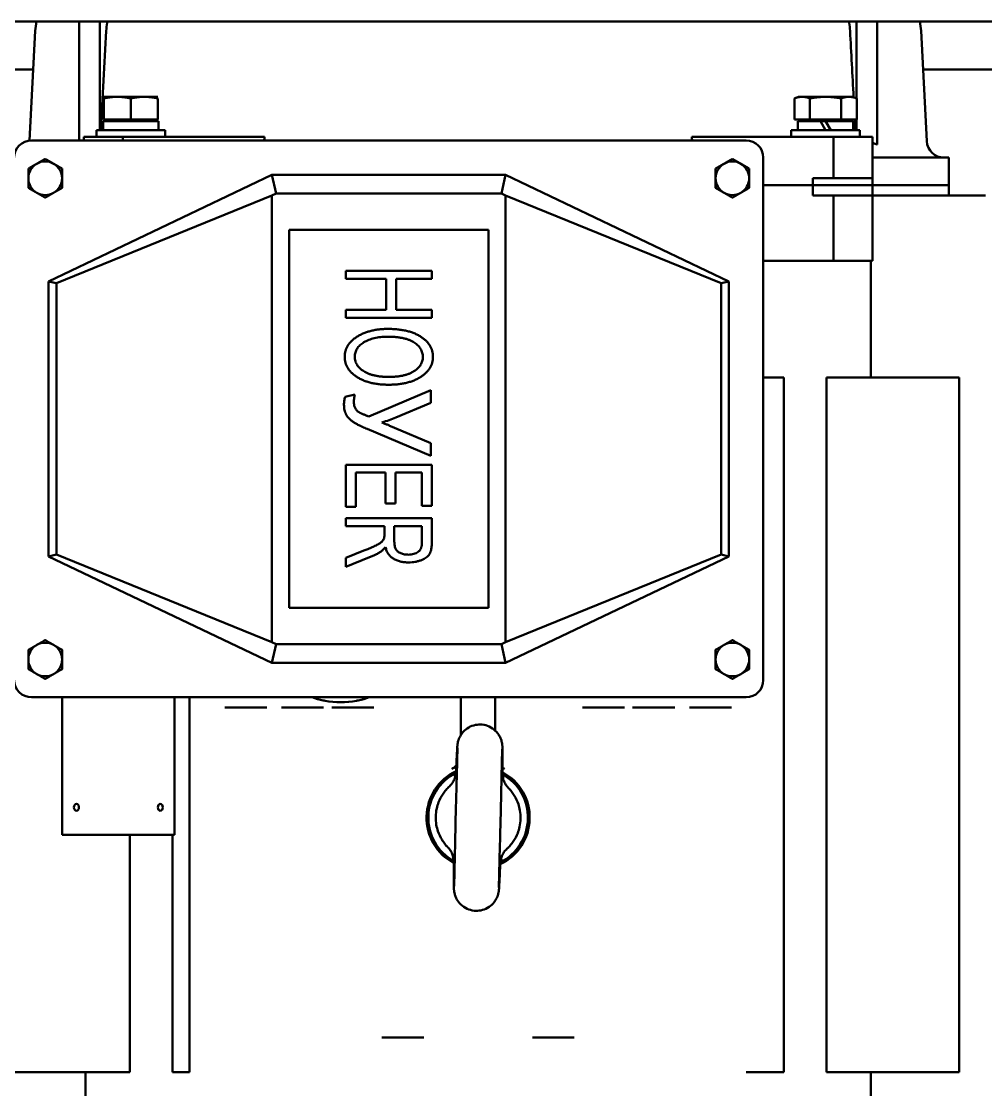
# Model space of a CAD drawing. Header units: metres. Extents: x 31500 to 1073645, y -1029792 to 61053.
# Drawn here: x 122848 to 123410, y -554448 to -553826 of the extents above; entities that cross this region are included whole.
import ezdxf

# ---------------------------------------------------------------- set-up
doc = ezdxf.new("R2010")
doc.units = ezdxf.units.M
doc.layers.add('Viditelné hrany(ISO)', color=7, linetype='Continuous', lineweight=50)

msp = doc.modelspace()

# ---------------------------------------------------------------- linework, layer by layer
at = {"layer": 'Viditelné hrany(ISO)'}
for p, q in [((122422.11, -553826.26), (123806.11, -553826.26)), ((122881.95, -553826.26), (122881.95, -553895.52)), ((122893.95, -553889.52), (122893.95, -553826.26)), ((123334.28, -553826.26), (123334.28, -553870.97)), ((123346.28, -553897.91), (123346.28, -553826.26)), ((122856.32, -553831.79), (122852.98, -553895.59)), ((123371.91, -553831.79), (123375.27, -553896.05)), ((122855.15, -553854.26), (122770.11, -553854.26)), ((123373.08, -553854.26), (123458.11, -553854.26)), ((122896.15, -553870.16), (122904.02, -553870.16)), ((122896.15, -553883.32), (122896.15, -553871.05)), ((122904.02, -553870.16), (122919.75, -553870.16)), ((122911.88, -553883.32), (122911.88, -553871.05)), ((122919.75, -553870.16), (122927.61, -553870.16)), ((122927.61, -553871.05), (122927.61, -553883.32)), ((123300.62, -553870.16), (123298.18, -553871.05)), ((123298.18, -553871.05), (123298.18, -553883.32)), ((123300.62, -553870.16), (123302.72, -553870.16)), ((123302.72, -553870.16), (123316.35, -553870.16)), ((123307.27, -553871.05), (123307.27, -553883.32)), ((123316.35, -553870.16), (123329.97, -553870.16)), ((123325.43, -553883.32), (123325.43, -553871.05)), ((123329.97, -553870.16), (123332.08, -553870.16)), ((123332.08, -553870.16), (123334.51, -553871.05)), ((123334.51, -553883.32), (123334.51, -553871.05)), ((122895.78, -553884.32), (122927.98, -553884.32)), ((122904.02, -553883.32), (122896.15, -553883.32)), ((122897.25, -553884.32), (122896.15, -553883.32)), ((122911.88, -553883.32), (122904.02, -553883.32)), ((122919.75, -553883.32), (122911.88, -553883.32)), ((122927.61, -553883.32), (122919.75, -553883.32)), ((122926.51, -553884.32), (122927.61, -553883.32)), ((122927.98, -553884.32), (122927.98, -553889.52)), ((123302.72, -553883.32), (123298.18, -553883.32)), ((123300.25, -553884.32), (123313.35, -553884.32)), ((123300.25, -553884.32), (123300.25, -553889.52)), ((123301.72, -553884.32), (123300.62, -553883.32)), ((123307.27, -553883.32), (123302.72, -553883.32)), ((123316.35, -553883.32), (123307.27, -553883.32)), ((123313.35, -553884.32), (123316.35, -553889.52)), ((123313.35, -553884.32), (123316.35, -553884.32)), ((123325.43, -553883.32), (123316.35, -553883.32)), ((123316.35, -553884.32), (123332.45, -553884.32)), ((123316.35, -553884.32), (123319.35, -553889.52)), ((123329.97, -553883.32), (123325.43, -553883.32)), ((123334.51, -553883.32), (123329.97, -553883.32)), ((123330.98, -553884.32), (123332.08, -553883.32)), ((123332.45, -553884.32), (123332.45, -553889.52)), ((123334.28, -553883.32), (123334.28, -553889.52)), ((122891.88, -553889.52), (122931.88, -553889.52)), ((122891.88, -553889.52), (122891.88, -553893.52)), ((122931.88, -553889.52), (122931.88, -553893.52)), ((123296.35, -553889.52), (123336.35, -553889.52)), ((123296.35, -553889.52), (123296.35, -553893.52)), ((123336.35, -553889.52), (123336.35, -553893.52)), ((123270.11, -553895.52), (122854.11, -553895.52)), ((122884.6, -553893.52), (122907.23, -553893.52)), ((122884.6, -553895.52), (122884.6, -553893.52)), ((122989.79, -553893.52), (122907.23, -553893.52)), ((122907.23, -553895.52), (122907.23, -553893.52)), ((123321, -553893.52), (123238.44, -553893.52)), ((123321, -553893.52), (123343.63, -553893.52)), ((123321, -553917.52), (123321, -553893.52)), ((123343.63, -553893.52), (123343.63, -553917.52)), ((123280.11, -554209.52), (123280.11, -553905.52)), ((123388.11, -553905.52), (123343.63, -553905.52)), ((123388.11, -553905.52), (123388.11, -553921.52)), ((122864.11, -553977.52), (122994.11, -553915.52)), ((122994.11, -553915.52), (123130.11, -553915.52)), ((122994.11, -553915.52), (122996.59, -553926.44)), ((123130.11, -553915.52), (123127.64, -553926.44)), ((123130.11, -553915.52), (123260.11, -553977.52)), ((123308.85, -553921.52), (123280.11, -553921.52)), ((123280.11, -553921.52), (123308.85, -553921.52)), ((123308.85, -553921.52), (123308.85, -553917.52)), ((123308.85, -553917.52), (123321, -553917.52)), ((123308.85, -553921.52), (123343.63, -553921.52)), ((123308.85, -553927.52), (123308.85, -553921.52)), ((123308.85, -553921.52), (123343.63, -553921.52)), ((123343.63, -553917.52), (123321, -553917.52)), ((123343.63, -553917.52), (123343.63, -553921.52)), ((123343.63, -553921.52), (123388.11, -553921.52)), ((123343.63, -553921.52), (123343.63, -553927.52)), ((123343.63, -553921.52), (123388.11, -553921.52)), ((123388.11, -553927.52), (123388.11, -553921.52)), ((122868.66, -553978.53), (122994.11, -553927.62)), ((122994.11, -553927.62), (122996.59, -553926.44)), ((122994.11, -553927.62), (122994.11, -554187.42)), ((122996.59, -553926.44), (123127.64, -553926.44)), ((123127.64, -553926.44), (123130.11, -553927.62)), ((123130.11, -553927.62), (123255.57, -553978.53)), ((123130.11, -554187.42), (123130.11, -553927.62)), ((123321, -553927.52), (123308.85, -553927.52)), ((123321, -553965.52), (123321, -553927.52)), ((123321, -553927.52), (123343.63, -553927.52)), ((123407.19, -553927.52), (123343.63, -553927.52)), ((123343.63, -553927.52), (123343.63, -553965.52)), ((123407.19, -553927.52), (123409.52, -553927.52)), ((123004.11, -554167.52), (123004.11, -553947.52)), ((123004.11, -553947.52), (123120.11, -553947.52)), ((123120.11, -553947.52), (123120.11, -554167.52)), ((123280.11, -553965.52), (123321, -553965.52)), ((123343.63, -553965.52), (123321, -553965.52)), ((123342.74, -554033.52), (123342.74, -553965.52)), ((123087.11, -553971.42), (123037.11, -553971.42)), ((123037.11, -553971.42), (123037.11, -553975.96)), ((123087.11, -553975.96), (123087.11, -553971.42)), ((122864.11, -554137.52), (122864.11, -553977.52)), ((122864.11, -553977.52), (122868.66, -553978.53)), ((122868.66, -553978.53), (122868.66, -554136.51)), ((123037.11, -553975.96), (123060.49, -553975.96)), ((123060.49, -553975.96), (123060.49, -553994.15)), ((123066.34, -553994.15), (123066.34, -553975.96)), ((123066.34, -553975.96), (123087.11, -553975.96)), ((123255.57, -553978.53), (123260.11, -553977.52)), ((123255.57, -554136.51), (123255.57, -553978.53)), ((123260.11, -553977.52), (123260.11, -554137.52)), ((123037.11, -553994.15), (123037.11, -553998.69)), ((123060.49, -553994.15), (123037.11, -553994.15)), ((123087.11, -553994.15), (123066.34, -553994.15)), ((123087.11, -553998.69), (123087.11, -553994.15)), ((123037.11, -553998.69), (123087.11, -553998.69)), ((123280.11, -554033.52), (123282.71, -554033.52)), ((123282.71, -554033.52), (123284.52, -554033.52)), ((123287.02, -554033.52), (123284.52, -554033.52)), ((123287.02, -554033.52), (123287.2, -554033.52)), ((123289.7, -554033.52), (123287.2, -554033.52)), ((123289.7, -554033.52), (123292.11, -554033.52)), ((123292.11, -554033.52), (123292.11, -554437.52)), ((123316.81, -554437.52), (123316.81, -554033.52)), ((123391.7, -554033.52), (123316.81, -554033.52)), ((123391.7, -554033.52), (123394.11, -554033.52)), ((123394.11, -554437.52), (123394.11, -554033.52)), ((123086.65, -554040.8), (123050.43, -554056.19)), ((123086.65, -554048.28), (123086.65, -554040.8)), ((123042.32, -554043.37), (123036.73, -554044.65)), ((123066.28, -554056.66), (123086.65, -554048.28)), ((123049.43, -554063.41), (123086.65, -554079.05)), ((123086.65, -554071.57), (123065.52, -554062.7)), ((123086.65, -554079.05), (123086.65, -554071.57)), ((123087.11, -554084.32), (123037.11, -554084.32)), ((123037.11, -554084.32), (123037.11, -554108.68)), ((123087.11, -554108.04), (123087.11, -554084.32)), ((123042.88, -554108.68), (123042.88, -554088.81)), ((123042.88, -554088.81), (123060.19, -554088.81)), ((123060.19, -554088.81), (123060.19, -554106.76)), ((123065.96, -554106.76), (123065.96, -554088.81)), ((123065.96, -554088.81), (123081.35, -554088.81)), ((123081.35, -554088.81), (123081.35, -554108.04)), ((123037.11, -554108.68), (123042.88, -554108.68)), ((123060.19, -554106.76), (123065.96, -554106.76)), ((123081.35, -554108.04), (123087.11, -554108.04)), ((123087.11, -554115.38), (123037.11, -554115.38)), ((123037.11, -554115.38), (123037.11, -554119.86)), ((123087.11, -554129.73), (123087.11, -554115.38)), ((123037.11, -554119.86), (123059.55, -554119.86)), ((123059.55, -554119.86), (123059.55, -554124.73)), ((123065.32, -554128.89), (123065.32, -554119.86)), ((123065.32, -554119.86), (123081.35, -554119.86)), ((123081.35, -554119.86), (123081.35, -554129.9)), ((122868.66, -554136.51), (122864.11, -554137.52)), ((122994.11, -554199.52), (122864.11, -554137.52)), ((122994.11, -554187.42), (122868.66, -554136.51)), ((123047.67, -554134.14), (123037.11, -554138.33)), ((123037.11, -554143.56), (123050.92, -554138.07)), ((123037.11, -554138.33), (123037.11, -554143.56)), ((123255.57, -554136.51), (123130.11, -554187.42)), ((123260.11, -554137.52), (123130.11, -554199.52)), ((123260.11, -554137.52), (123255.57, -554136.51)), ((123120.11, -554167.52), (123004.11, -554167.52)), ((122994.11, -554187.42), (122996.59, -554188.6)), ((122994.11, -554199.52), (122996.59, -554188.6)), ((123127.64, -554188.6), (122996.59, -554188.6)), ((123130.11, -554187.42), (123127.64, -554188.6)), ((123130.11, -554199.52), (123127.64, -554188.6)), ((123130.11, -554199.52), (122994.11, -554199.52)), ((122854.11, -554219.52), (123270.11, -554219.52)), ((122871.98, -554219.52), (122871.98, -554299.52)), ((122937.45, -554299.52), (122937.45, -554219.52)), ((122946.11, -554219.52), (122946.11, -554437.52)), ((123104.11, -554241.31), (123104.11, -554219.52)), ((123124.11, -554219.52), (123124.11, -554238.92)), ((122970.28, -554225.52), (122966.59, -554225.52)), ((122972.54, -554225.52), (122970.28, -554225.52)), ((122972.54, -554225.52), (122974.45, -554225.52)), ((122974.45, -554225.52), (122974.65, -554225.52)), ((122974.65, -554225.52), (122977.74, -554225.52)), ((122979.58, -554225.52), (122977.74, -554225.52)), ((122991.16, -554225.52), (122979.58, -554225.52)), ((123004.34, -554225.52), (122999.69, -554225.52)), ((123006.52, -554225.52), (123004.34, -554225.52)), ((123006.52, -554225.52), (123008.57, -554225.52)), ((123008.57, -554225.52), (123008.81, -554225.52)), ((123008.81, -554225.52), (123011.76, -554225.52)), ((123013.57, -554225.52), (123011.76, -554225.52)), ((123024.18, -554225.52), (123013.57, -554225.52)), ((123034.41, -554225.52), (123028.91, -554225.52)), ((123036.5, -554225.52), (123034.41, -554225.52)), ((123036.5, -554225.52), (123038.68, -554225.52)), ((123038.68, -554225.52), (123038.95, -554225.52)), ((123038.95, -554225.52), (123041.77, -554225.52)), ((123043.58, -554225.52), (123041.77, -554225.52)), ((123053.34, -554225.52), (123043.58, -554225.52)), ((123184.65, -554225.52), (123174.89, -554225.52)), ((123186.46, -554225.52), (123184.65, -554225.52)), ((123186.46, -554225.52), (123189.28, -554225.52)), ((123189.28, -554225.52), (123189.55, -554225.52)), ((123189.55, -554225.52), (123191.73, -554225.52)), ((123193.82, -554225.52), (123191.73, -554225.52)), ((123199.32, -554225.52), (123193.82, -554225.52)), ((123214.66, -554225.52), (123204.05, -554225.52)), ((123216.47, -554225.52), (123214.66, -554225.52)), ((123216.47, -554225.52), (123219.42, -554225.52)), ((123219.42, -554225.52), (123219.66, -554225.52)), ((123219.66, -554225.52), (123221.71, -554225.52)), ((123223.89, -554225.52), (123221.71, -554225.52)), ((123228.54, -554225.52), (123223.89, -554225.52)), ((123248.65, -554225.52), (123237.07, -554225.52)), ((123250.49, -554225.52), (123248.65, -554225.52)), ((123250.49, -554225.52), (123253.58, -554225.52)), ((123253.58, -554225.52), (123253.78, -554225.52)), ((123253.78, -554225.52), (123255.69, -554225.52)), ((123257.95, -554225.52), (123255.69, -554225.52)), ((123257.95, -554225.52), (123261.64, -554225.52)), ((123101.26, -554262.36), (123101.26, -554262.36)), ((122871.98, -554299.52), (122937.45, -554299.52)), ((122911.42, -554299.52), (122911.42, -554437.52)), ((122936.11, -554437.52), (122936.11, -554299.52)), ((123126.97, -554316.68), (123126.97, -554316.68)), ((123064.48, -554417.52), (123058.13, -554417.52)), ((123066.49, -554417.52), (123064.48, -554417.52)), ((123066.49, -554417.52), (123068.79, -554417.52)), ((123068.79, -554417.52), (123069.08, -554417.52)), ((123069.08, -554417.52), (123071.77, -554417.52)), ((123073.6, -554417.52), (123071.77, -554417.52)), ((123082.51, -554417.52), (123073.6, -554417.52)), ((123154.63, -554417.52), (123145.72, -554417.52)), ((123156.46, -554417.52), (123154.63, -554417.52)), ((123156.46, -554417.52), (123159.15, -554417.52)), ((123159.15, -554417.52), (123159.44, -554417.52)), ((123159.44, -554417.52), (123161.74, -554417.52)), ((123163.75, -554417.52), (123161.74, -554417.52)), ((123170.1, -554417.52), (123163.75, -554417.52)), ((122911.42, -554437.52), (122836.53, -554437.52)), ((122885.49, -554437.52), (122885.49, -554505.52)), ((122938.53, -554437.52), (122936.11, -554437.52)), ((122938.53, -554437.52), (122941.03, -554437.52)), ((122941.21, -554437.52), (122941.03, -554437.52)), ((122941.21, -554437.52), (122943.71, -554437.52)), ((122946.11, -554437.52), (122943.71, -554437.52)), ((123270.16, -554437.52), (123282.71, -554437.52)), ((123282.71, -554437.52), (123284.52, -554437.52)), ((123287.02, -554437.52), (123284.52, -554437.52)), ((123287.2, -554437.52), (123287.02, -554437.52)), ((123289.7, -554437.52), (123287.2, -554437.52)), ((123289.7, -554437.52), (123292.11, -554437.52)), ((123391.7, -554437.52), (123316.81, -554437.52)), ((123342.74, -554505.52), (123342.74, -554437.52)), ((123391.7, -554437.52), (123394.11, -554437.52))]:
    msp.add_line(p, q, dxfattribs=at)
for centre, radius, start, end in [((122889.28, -553833.52), 33, 167.281, 177), ((123338.95, -553833.52), 33, 3, 12.719), ((122854.11, -553905.52), 10, 90, 180), ((123270.11, -553905.52), 10, 0, 90), ((123385.26, -553895.52), 10, 183, 269.99986), ((122862.11, -553917.52), 9.78, 120, 180), ((122862.11, -553917.52), 9.78, 60, 120), ((122862.11, -553917.52), 9.78, 0, 60), ((123262.11, -553917.52), 9.78, 120, 180), ((123262.11, -553917.52), 9.78, 60, 120), ((123262.11, -553917.52), 9.78, 0, 60), ((122862.11, -553917.52), 9.78, 180, 240), ((122862.11, -553917.52), 9.78, 300, 0), ((123262.11, -553917.52), 9.78, 180, 240), ((123262.11, -553917.52), 9.78, 300, 0), ((122862.11, -553917.52), 9.78, 240, 300), ((123262.11, -553917.52), 9.78, 240, 300), ((122862.11, -554197.52), 9.78, 120, 180), ((122862.11, -554197.52), 9.78, 60, 120), ((122862.11, -554197.52), 9.78, 0, 60), ((123262.11, -554197.52), 9.78, 120, 180), ((123262.11, -554197.52), 9.78, 60, 120), ((123262.11, -554197.52), 9.78, 0, 60), ((122862.11, -554197.52), 9.78, 180, 240), ((122862.11, -554197.52), 9.78, 300, 0), ((123262.11, -554197.52), 9.78, 180, 240), ((123262.11, -554197.52), 9.78, 300, 0), ((122862.11, -554197.52), 9.78, 240, 300), ((123262.11, -554197.52), 9.78, 240, 300), ((122854.11, -554209.52), 10, 180, 270), ((123270.11, -554209.52), 10, 270, 0), ((123034.11, -554172.37), 50, 250.56098, 258.23408), ((123034.11, -554172.37), 50, 281.76592, 289.43902), ((123114.11, -554289.52), 30, 115.3884, 241.84036), ((123114.11, -554289.52), 28.99, 116.63581, 240.59307), ((123114.11, -554289.52), 32.25, 113.28496, 118.28531), ((123114.11, -554289.52), 30, 295.38832, 61.84044), ((123114.11, -554289.52), 28.99, 296.63565, 60.59323), ((123114.11, -554289.52), 32.25, 61.71469, 63.94385)]:
    msp.add_arc(centre, radius, start, end, dxfattribs=at)
for centre, major_axis, ratio, start_param, end_param in [((122911.88, -553884.32), (0, 27.89), 0.57735, 1.570796, 1.758368), ((122911.88, -553889.52), (0, 27.89), 0.57735, 1.477424, 1.570796), ((123034.11, -554172.48), (49.94, 0), 0.999048, 4.529159, 4.895619), ((123094.12, -554252.26), (0.01, 10.06), 0.994382, 3.633734, 3.958685), ((123134.11, -554252.26), (-0.01, 10.06), 0.994382, 2.517893, 2.649452)]:
    msp.add_ellipse(centre, major_axis=major_axis, ratio=ratio, start_param=start_param, end_param=end_param, dxfattribs=at)
for centre in [(122880.3, -554283.52), (122929.12, -554283.52)]:
    msp.add_ellipse(centre, major_axis=(0, -2), ratio=0.717974, dxfattribs=at)
for points, knots in [([(122897.64, -553831.79), (122897.72, -553830.3), (122897.91, -553828.74), (122898.28, -553826.88), (122898.34, -553826.57), (122898.42, -553826.26)], [-10.0345758, -10.0345758, -10.0345758, -10.0345758, -9.8188505, -9.8188505, -9.7744806, -9.7744806, -9.7744806, -9.7744806]), ([(123330.59, -553831.79), (123330.51, -553830.3), (123330.32, -553828.74), (123329.95, -553826.88), (123329.89, -553826.57), (123329.81, -553826.26)], [0.0844321, 0.0844321, 0.0844321, 0.0844321, 0.3001573, 0.3001573, 0.3445272, 0.3445272, 0.3445272, 0.3445272]), ([(123343.63, -553896.93), (123344.32, -553897.18), (123345.02, -553897.44), (123345.9, -553897.77), (123346.09, -553897.84), (123346.28, -553897.91)], [0.3258469, 0.3258469, 0.3258469, 0.3258469, 0.5210473, 0.5210473, 0.5741512, 0.5741512, 0.5741512, 0.5741512]), ([(123061.51, -554005.18), (123060.65, -554005.2), (123058.96, -554005.22), (123056.49, -554005.44), (123054.11, -554005.78), (123051.83, -554006.27), (123049.65, -554006.9), (123047.58, -554007.67), (123045.6, -554008.57), (123043.75, -554009.61), (123042.04, -554010.75), (123040.56, -554012.01), (123039.29, -554013.36), (123038.25, -554014.8), (123037.46, -554016.34), (123036.88, -554017.96), (123036.52, -554019.67), (123036.49, -554020.85), (123036.47, -554021.45)], [0, 0, 0, 0, 0.00128839, 0.00252511, 0.00372406, 0.00488563, 0.00601534, 0.00711916, 0.00820141, 0.00927061, 0.01030005, 0.01127131, 0.01218615, 0.01306558, 0.01392284, 0.01477281, 0.01564192, 0.01653606, 0.01653606, 0.01653606, 0.01653606]), ([(123042.31, -554021.41), (123042.33, -554020.98), (123042.36, -554020.15), (123042.6, -554018.93), (123043.03, -554017.78), (123043.61, -554016.69), (123044.36, -554015.65), (123045.27, -554014.68), (123046.36, -554013.78), (123047.59, -554012.95), (123048.96, -554012.19), (123050.43, -554011.53), (123052.01, -554010.97), (123053.68, -554010.52), (123055.46, -554010.16), (123057.34, -554009.91), (123059.33, -554009.76), (123060.68, -554009.74), (123061.37, -554009.73)], [0, 0, 0, 0, 0.00062901, 0.00123865, 0.0018376, 0.00244642, 0.00307224, 0.00372597, 0.00442104, 0.00516204, 0.00593759, 0.00673557, 0.00755678, 0.00841565, 0.00931187, 0.01024936, 0.01123151, 0.0122613, 0.0122613, 0.0122613, 0.0122613]), ([(123061.37, -554009.73), (123062.22, -554009.74), (123063.85, -554009.76), (123066.21, -554009.91), (123068.4, -554010.17), (123070.42, -554010.53), (123072.28, -554010.99), (123073.98, -554011.56), (123075.5, -554012.22), (123076.86, -554013.01), (123078.04, -554013.87), (123079.08, -554014.79), (123079.96, -554015.76), (123080.67, -554016.8), (123081.23, -554017.89), (123081.63, -554019.04), (123081.87, -554020.25), (123081.9, -554021.08), (123081.92, -554021.5)], [0, 0, 0, 0, 0.0012608, 0.00243774, 0.00353912, 0.00456289, 0.00551814, 0.00640503, 0.00723002, 0.00800803, 0.00874014, 0.00942499, 0.01007033, 0.0106966, 0.01130565, 0.01190604, 0.01251464, 0.01314369, 0.01314369, 0.01314369, 0.01314369]), ([(123087.76, -554021.45), (123087.74, -554020.86), (123087.7, -554019.7), (123087.37, -554018.01), (123086.82, -554016.4), (123086.04, -554014.88), (123085.04, -554013.44), (123083.82, -554012.09), (123082.38, -554010.84), (123080.73, -554009.66), (123078.9, -554008.6), (123076.89, -554007.69), (123074.72, -554006.91), (123072.39, -554006.29), (123069.9, -554005.79), (123067.24, -554005.44), (123064.43, -554005.22), (123062.5, -554005.2), (123061.51, -554005.18)], [0, 0, 0, 0, 0.00087956, 0.00172747, 0.00256505, 0.00340886, 0.0042681, 0.00516468, 0.00611195, 0.00711713, 0.00817277, 0.0092654, 0.01040801, 0.01160488, 0.01286534, 0.01419383, 0.01559527, 0.01707383, 0.01707383, 0.01707383, 0.01707383]), ([(123036.47, -554021.45), (123036.49, -554022.03), (123036.53, -554023.17), (123036.86, -554024.83), (123037.42, -554026.42), (123038.19, -554027.93), (123039.19, -554029.36), (123040.41, -554030.7), (123041.85, -554031.96), (123043.49, -554033.13), (123045.32, -554034.19), (123047.29, -554035.13), (123049.41, -554035.9), (123051.66, -554036.56), (123054.06, -554037.04), (123056.6, -554037.4), (123059.27, -554037.61), (123061.11, -554037.64), (123062.04, -554037.65)], [0, 0, 0, 0, 0.00087041, 0.0017092, 0.00254296, 0.00338806, 0.00424905, 0.00515181, 0.0061056, 0.0071177, 0.00817622, 0.00926686, 0.01039349, 0.01156221, 0.01278656, 0.01406382, 0.01540907, 0.01681657, 0.01681657, 0.01681657, 0.01681657]), ([(123062.04, -554033.11), (123061.29, -554033.1), (123059.82, -554033.08), (123057.69, -554032.91), (123055.68, -554032.66), (123053.8, -554032.31), (123052.04, -554031.86), (123050.41, -554031.3), (123048.91, -554030.64), (123047.55, -554029.88), (123046.32, -554029.05), (123045.25, -554028.14), (123044.34, -554027.18), (123043.6, -554026.14), (123043.01, -554025.05), (123042.61, -554023.89), (123042.35, -554022.67), (123042.32, -554021.83), (123042.31, -554021.41)], [0, 0, 0, 0, 0.00112838, 0.0021938, 0.00319836, 0.0041558, 0.00505519, 0.00591108, 0.00672417, 0.00750541, 0.00824769, 0.00894014, 0.00959867, 0.01022203, 0.0108398, 0.01144619, 0.0120603, 0.01269394, 0.01269394, 0.01269394, 0.01269394]), ([(123062.04, -554037.65), (123062.98, -554037.64), (123064.82, -554037.61), (123067.51, -554037.4), (123070.06, -554037.05), (123072.47, -554036.55), (123074.73, -554035.91), (123076.87, -554035.15), (123078.85, -554034.22), (123080.68, -554033.16), (123082.33, -554031.99), (123083.79, -554030.74), (123085.02, -554029.4), (123086.02, -554027.97), (123086.8, -554026.45), (123087.36, -554024.86), (123087.7, -554023.18), (123087.74, -554022.03), (123087.76, -554021.45)], [0, 0, 0, 0, 0.0014091, 0.00275609, 0.00403522, 0.00526152, 0.00643571, 0.00756258, 0.00865296, 0.00971326, 0.010727, 0.01167893, 0.01258286, 0.01344879, 0.01429182, 0.01512352, 0.01597118, 0.0168445, 0.0168445, 0.0168445, 0.0168445]), ([(123081.92, -554021.5), (123081.91, -554021.91), (123081.88, -554022.72), (123081.62, -554023.9), (123081.23, -554025.03), (123080.64, -554026.1), (123079.92, -554027.13), (123079.01, -554028.08), (123077.96, -554028.98), (123076.76, -554029.84), (123075.39, -554030.6), (123073.9, -554031.29), (123072.25, -554031.85), (123070.48, -554032.32), (123068.56, -554032.66), (123066.51, -554032.93), (123064.32, -554033.08), (123062.82, -554033.1), (123062.04, -554033.11)], [0, 0, 0, 0, 0.00061085, 0.00120262, 0.00179053, 0.00238997, 0.00300776, 0.00365639, 0.00434209, 0.00507584, 0.00585185, 0.00666563, 0.0075243, 0.00843578, 0.00939907, 0.01042501, 0.01151067, 0.0126645, 0.0126645, 0.0126645, 0.0126645]), ([(123036.73, -554044.65), (123036.62, -554045.06), (123036.4, -554045.85), (123036.19, -554047.03), (123036.03, -554048.15), (123036.02, -554048.88), (123036.01, -554049.23)], [0, 0, 0, 0, 0.000636074, 0.001231889, 0.001796781, 0.002322659, 0.002322659, 0.002322659, 0.002322659]), ([(123041.78, -554047.38), (123041.79, -554047.09), (123041.8, -554046.46), (123041.91, -554045.49), (123042.08, -554044.45), (123042.24, -554043.74), (123042.32, -554043.37)], [0, 0, 0, 0, 0.000445361, 0.000933051, 0.001460081, 0.002028044, 0.002028044, 0.002028044, 0.002028044]), ([(123036.01, -554049.23), (123036.02, -554049.78), (123036.05, -554050.84), (123036.32, -554052.37), (123036.73, -554053.79), (123037.34, -554055.1), (123038.12, -554056.3), (123039.1, -554057.43), (123040.26, -554058.49), (123041.14, -554059.11), (123041.6, -554059.42)], [0, 0, 0, 0, 0.000819158, 0.00158849, 0.002317694, 0.00302085, 0.003727978, 0.004463909, 0.005240806, 0.006073061, 0.006073061, 0.006073061, 0.006073061]), ([(123044.37, -554053.42), (123044.17, -554053.27), (123043.77, -554052.96), (123043.26, -554052.41), (123042.82, -554051.8), (123042.44, -554051.11), (123042.13, -554050.34), (123041.93, -554049.46), (123041.8, -554048.46), (123041.79, -554047.76), (123041.78, -554047.38)], [0, 0, 0, 0, 0.000374804, 0.000744582, 0.001119023, 0.001500057, 0.001906826, 0.002352386, 0.002849478, 0.003402439, 0.003402439, 0.003402439, 0.003402439]), ([(123041.6, -554059.42), (123041.8, -554059.55), (123042.22, -554059.82), (123042.93, -554060.23), (123043.74, -554060.68), (123044.66, -554061.16), (123045.7, -554061.66), (123046.85, -554062.22), (123048.1, -554062.81), (123048.98, -554063.2), (123049.43, -554063.41)], [0, 0, 0, 0, 0.00034843, 0.000754303, 0.001217899, 0.001737072, 0.002316597, 0.002949868, 0.003645955, 0.004393756, 0.004393756, 0.004393756, 0.004393756]), ([(123048.93, -554055.57), (123048.64, -554055.45), (123048.09, -554055.22), (123047.31, -554054.89), (123046.61, -554054.59), (123045.99, -554054.31), (123045.46, -554054.05), (123045.02, -554053.82), (123044.66, -554053.63), (123044.45, -554053.49), (123044.37, -554053.42)], [0, 0, 0, 0, 0.00047158, 0.000895777, 0.00127722, 0.001613394, 0.001909071, 0.002157742, 0.002364009, 0.002526538, 0.002526538, 0.002526538, 0.002526538]), ([(123050.43, -554056.19), (123050.14, -554056.06), (123049.65, -554055.85), (123049.14, -554055.65), (123048.93, -554055.57)], [0, 0, 0, 0, 0.0004688885, 0.0008083489, 0.0008083489, 0.0008083489, 0.0008083489]), ([(123058.14, -554059.58), (123059.54, -554059.15), (123062.29, -554058.28), (123064.97, -554057.2), (123066.28, -554056.66)], [0, 0, 0, 0, 0.00219794, 0.004327407, 0.004327407, 0.004327407, 0.004327407]), ([(123065.52, -554062.7), (123064.87, -554062.42), (123063.58, -554061.88), (123061.69, -554061.09), (123059.89, -554060.33), (123058.71, -554059.83), (123058.14, -554059.58)], [0, 0, 0, 0, 0.001065951, 0.002091821, 0.003070318, 0.004006063, 0.004006063, 0.004006063, 0.004006063]), ([(123059.32, -554127.07), (123059.16, -554127.39), (123058.83, -554128.1), (123058.15, -554128.88), (123057.43, -554129.52), (123056.66, -554130.02), (123055.73, -554130.57), (123054.6, -554131.15), (123053.24, -554131.8), (123051.62, -554132.5), (123049.74, -554133.31), (123048.39, -554133.85), (123047.67, -554134.14)], [0, 0, 0, 0, 0.000542404, 0.001158903, 0.001530187, 0.001982734, 0.002521847, 0.003146748, 0.003887706, 0.004770252, 0.005785114, 0.006942388, 0.006942388, 0.006942388, 0.006942388]), ([(123059.55, -554124.73), (123059.55, -554124.98), (123059.55, -554125.45), (123059.5, -554126.09), (123059.44, -554126.62), (123059.36, -554126.93), (123059.32, -554127.07)], [0, 0, 0, 0, 0.000375872, 0.000697565, 0.000965464, 0.001176946, 0.001176946, 0.001176946, 0.001176946]), ([(123057.67, -554134.61), (123057.88, -554134.45), (123058.32, -554134.12), (123058.94, -554133.54), (123059.58, -554132.85), (123059.98, -554132.35), (123060.19, -554132.08)], [0, 0, 0, 0, 0.000392862, 0.000821919, 0.001286376, 0.001791907, 0.001791907, 0.001791907, 0.001791907]), ([(123060.19, -554132.08), (123060.28, -554132.45), (123060.46, -554133.18), (123060.82, -554134.22), (123061.27, -554135.18), (123061.8, -554136.07), (123062.43, -554136.87), (123063.13, -554137.61), (123063.91, -554138.27), (123064.78, -554138.85), (123065.71, -554139.36), (123066.69, -554139.8), (123067.72, -554140.18), (123068.8, -554140.5), (123069.94, -554140.72), (123071.13, -554140.89), (123072.36, -554141.01), (123073.21, -554141.01), (123073.63, -554141.02)], [0, 0, 0, 0, 0.000567327, 0.001111471, 0.001640223, 0.002152538, 0.002657297, 0.003158247, 0.003667812, 0.004185128, 0.004714091, 0.005245283, 0.005792799, 0.006353156, 0.006928255, 0.00752281, 0.008143641, 0.008782167, 0.008782167, 0.008782167, 0.008782167]), ([(123073.48, -554136.53), (123073.1, -554136.52), (123072.34, -554136.5), (123071.23, -554136.35), (123070.16, -554136.09), (123069.14, -554135.73), (123068.21, -554135.29), (123067.4, -554134.74), (123066.73, -554134.09), (123066.2, -554133.33), (123065.79, -554132.44), (123065.52, -554131.39), (123065.35, -554130.19), (123065.33, -554129.34), (123065.32, -554128.89)], [0, 0, 0, 0, 0.000571171, 0.001126962, 0.001668527, 0.002205251, 0.002717903, 0.003199628, 0.003652261, 0.004101042, 0.004571676, 0.005101312, 0.005697787, 0.006368321, 0.006368321, 0.006368321, 0.006368321]), ([(123081.35, -554129.9), (123081.34, -554130.18), (123081.34, -554130.72), (123081.22, -554131.49), (123081.05, -554132.22), (123080.81, -554132.88), (123080.5, -554133.49), (123080.12, -554134.04), (123079.66, -554134.52), (123078.96, -554135.1), (123077.95, -554135.69), (123076.59, -554136.17), (123075.09, -554136.48), (123074.03, -554136.51), (123073.48, -554136.53)], [0, 0, 0, 0, 0.000414321, 0.000802339, 0.001171391, 0.001521728, 0.001858632, 0.002188027, 0.00251625, 0.002852858, 0.00353729, 0.004249047, 0.005002369, 0.005822012, 0.005822012, 0.005822012, 0.005822012]), ([(123073.63, -554141.02), (123074.3, -554141), (123075.6, -554140.98), (123077.52, -554140.72), (123079.35, -554140.31), (123081.06, -554139.74), (123082.6, -554139.04), (123083.93, -554138.22), (123085, -554137.28), (123085.69, -554136.37), (123086.11, -554135.58), (123086.38, -554134.93), (123086.61, -554134.21), (123086.8, -554133.44), (123086.93, -554132.6), (123087.05, -554131.71), (123087.1, -554130.74), (123087.11, -554130.07), (123087.11, -554129.73)], [0, 0, 0, 0, 0.000984097, 0.001931022, 0.002852861, 0.003754454, 0.004596871, 0.005356342, 0.006052704, 0.006701981, 0.007026939, 0.007374725, 0.007743501, 0.008135387, 0.008551301, 0.008999321, 0.009474604, 0.009983645, 0.009983645, 0.009983645, 0.009983645]), ([(123050.92, -554138.07), (123051.57, -554137.8), (123052.82, -554137.28), (123054.59, -554136.42), (123056.21, -554135.55), (123057.19, -554134.91), (123057.67, -554134.61)], [0, 0, 0, 0, 0.001057308, 0.002036656, 0.002956023, 0.003802655, 0.003802655, 0.003802655, 0.003802655]), ([(123023.92, -554221.32), (123023.98, -554221.33), (123024.03, -554221.35), (123024.39, -554221.42), (123024.71, -554221.48), (123025.01, -554221.54)], [-0.05525691, -0.05525691, -0.05525691, -0.05525691, -0.0460186, -0.0460186, 0, 0, 0, 0]), ([(123043.21, -554221.54), (123043.52, -554221.48), (123043.84, -554221.42), (123044.19, -554221.35), (123044.25, -554221.33), (123044.31, -554221.32)], [-0.72940976, -0.72940976, -0.72940976, -0.72940976, -0.68359429, -0.68359429, -0.67416763, -0.67416763, -0.67416763, -0.67416763]), ([(123101.26, -554262.36), (123101.41, -554258.96), (123101.55, -554255.99), (123101.77, -554251.39), (123101.86, -554249.72), (123101.96, -554248.24), (123101.98, -554247.96), (123102.03, -554247.41), (123102.05, -554247.18), (123102.14, -554246.57), (123102.16, -554246.41), (123102.24, -554245.98), (123102.3, -554245.67), (123102.45, -554245.06), (123102.54, -554244.75), (123102.81, -554243.92), (123103.01, -554243.4), (123103.66, -554242), (123104.18, -554241.13), (123105.62, -554239.29), (123106.62, -554238.36), (123108.89, -554236.82), (123110.18, -554236.22), (123112.78, -554235.48), (123114.11, -554235.31), (123115.43, -554235.34)], [0, 0, 0, 0, 1.33613, 1.33613, 2.669572, 2.669572, 3.04928, 3.04928, 3.335145, 3.335145, 3.415658, 3.415658, 3.524874, 3.524874, 3.626975, 3.626975, 3.795056, 3.795056, 4.095853, 4.095853, 4.497666, 4.497666, 4.915882, 4.915882, 5.309527, 5.309527, 5.309527, 5.309527]), ([(123115.43, -554235.34), (123116.84, -554235.37), (123118.27, -554235.64), (123120.93, -554236.61), (123122.2, -554237.33), (123124.42, -554239.1), (123125.4, -554240.19), (123126.53, -554241.97), (123126.85, -554242.58), (123127.38, -554243.82), (123127.6, -554244.45), (123127.89, -554245.55), (123127.99, -554246.03), (123128.09, -554246.63), (123128.11, -554246.81), (123128.15, -554247.17), (123128.17, -554247.35), (123128.2, -554247.67), (123128.2, -554247.8), (123128.23, -554248.18), (123128.23, -554248.37), (123128.26, -554249.18), (123128.27, -554249.85), (123128.28, -554251.97), (123128.29, -554253.56), (123128.29, -554257.62), (123128.28, -554260.17), (123128.27, -554263.02)], [0, 0, 0, 0, 0.424803, 0.424803, 0.850184, 0.850184, 1.278031, 1.278031, 1.483975, 1.483975, 1.685426, 1.685426, 1.838861, 1.838861, 1.908996, 1.908996, 2.005732, 2.005732, 2.126122, 2.126122, 2.382016, 2.382016, 3.149726, 3.149726, 4.195398, 4.195398, 5.31313, 5.31313, 5.31313, 5.31313]), ([(123101.02, -554289.21), (123101.14, -554284.72), (123101.27, -554280.17), (123101.5, -554271.71), (123101.61, -554267.7), (123101.8, -554260.62), (123101.88, -554257.48), (123101.99, -554252.65), (123102.02, -554250.83), (123102.04, -554249.32), (123102.04, -554248.98), (123102.04, -554248.98)], [0, 0, 0, 0, 1.347328, 1.347328, 2.679873, 2.679873, 4.021933, 4.021933, 5.322918, 5.322918, 5.906337, 5.906337, 5.906337, 5.906337]), ([(123128.14, -554249.61), (123128.14, -554249.61), (123128.14, -554249.69), (123128.12, -554250.07), (123128.1, -554250.56), (123128.04, -554252.32), (123127.99, -554253.95), (123127.88, -554258.36), (123127.81, -554261.38), (123127.66, -554268.22), (123127.58, -554272.13), (123127.4, -554280.57), (123127.31, -554285.24), (123127.21, -554289.84)], [2.253479, 2.253479, 2.253479, 2.253479, 2.511897, 2.511897, 3.115372, 3.115372, 4.196928, 4.196928, 5.480726, 5.480726, 6.782547, 6.782547, 8.163681, 8.163681, 8.163681, 8.163681]), ([(123101.3, -554262.28), (123101.3, -554263.13), (123101.22, -554263.97), (123100.89, -554265.63), (123100.65, -554266.44), (123099.99, -554267.99), (123099.57, -554268.73), (123098.6, -554270.11), (123098.04, -554270.75), (123097.42, -554271.32)], [-0.5068291, -0.5068291, -0.5068291, -0.5068291, -0.3801042, -0.3801042, -0.2536848, -0.2536848, -0.1268662, -0.1268662, -0.0000001, -0.0000001, -0.0000001, -0.0000001]), ([(123100.36, -554265.83), (123100.36, -554265.83), (123100.37, -554265.82), (123100.43, -554265.71), (123100.57, -554265.47), (123100.85, -554264.73), (123100.99, -554264.28), (123101.17, -554263.33), (123101.23, -554262.86), (123101.26, -554262.36)], [1.4831869, 1.4831869, 1.4831869, 1.4831869, 1.5660468, 1.5660468, 1.8434693, 1.8434693, 2.0710678, 2.0710678, 2.2571398, 2.2571398, 2.2571398, 2.2571398]), ([(123101.3, -554262.28), (123101.3, -554262.45), (123101.3, -554262.61), (123101.31, -554262.97), (123101.32, -554263.16), (123101.35, -554263.82), (123101.39, -554264.28), (123101.49, -554265.3), (123101.56, -554265.87), (123101.64, -554266.43)], [0.000001, 0.000001, 0.000001, 0.000001, 0.0244513, 0.0244513, 0.0536441, 0.0536441, 0.122934, 0.122934, 0.2078625, 0.2078625, 0.2078625, 0.2078625]), ([(123128.24, -554262.89), (123128.23, -554263.06), (123128.22, -554263.23), (123128.19, -554263.6), (123128.17, -554263.81), (123128.1, -554264.48), (123128.05, -554264.95), (123127.9, -554265.96), (123127.8, -554266.51), (123127.69, -554267.06)], [-1.1151792, -1.1151792, -1.1151792, -1.1151792, -1.0867388, -1.0867388, -1.0525157, -1.0525157, -0.9736865, -0.9736865, -0.880535, -0.880535, -0.880535, -0.880535]), ([(123131.67, -554272.15), (123131.08, -554271.55), (123130.55, -554270.88), (123129.64, -554269.45), (123129.26, -554268.69), (123128.68, -554267.09), (123128.47, -554266.27), (123128.22, -554264.59), (123128.19, -554263.74), (123128.24, -554262.89)], [-0.5092107, -0.5092107, -0.5092107, -0.5092107, -0.3818747, -0.3818747, -0.2546048, -0.2546048, -0.1274272, -0.1274272, -0.0000008, -0.0000008, -0.0000008, -0.0000008]), ([(123128.27, -554263.02), (123128.27, -554263.48), (123128.3, -554263.92), (123128.41, -554264.7), (123128.48, -554265.03), (123128.68, -554265.81), (123128.82, -554266.16), (123128.96, -554266.47), (123129, -554266.52), (123129, -554266.52)], [0, 0, 0, 0, 0.173484, 0.173484, 0.3319548, 0.3319548, 0.5969371, 0.5969371, 0.775799, 0.775799, 0.775799, 0.775799]), ([(123096.56, -554306.89), (123096.54, -554306.87), (123096.52, -554306.85), (123096.47, -554306.81), (123096.45, -554306.79), (123096.39, -554306.73), (123096.35, -554306.68), (123096.23, -554306.56), (123096.15, -554306.47), (123095.91, -554306.21), (123095.75, -554306.04), (123095.28, -554305.51), (123094.98, -554305.15), (123094.11, -554304.04), (123093.57, -554303.27), (123092.09, -554300.87), (123091.3, -554299.16), (123090.3, -554296.18), (123089.99, -554294.96), (123089.5, -554292.13), (123089.38, -554290.53), (123089.46, -554287.33), (123089.65, -554285.74), (123090.28, -554282.94), (123090.64, -554281.73), (123091.78, -554278.8), (123092.67, -554277.13), (123094.26, -554274.8), (123094.83, -554274.06), (123095.76, -554272.99), (123096.07, -554272.65), (123096.57, -554272.14), (123096.73, -554271.97), (123096.99, -554271.73), (123097.07, -554271.64), (123097.2, -554271.52), (123097.24, -554271.48), (123097.31, -554271.42), (123097.33, -554271.4), (123097.37, -554271.36), (123097.4, -554271.34), (123097.42, -554271.32)], [-1.840104, -1.840104, -1.840104, -1.840104, -1.835858, -1.835858, -1.831763, -1.831763, -1.823575, -1.823575, -1.807208, -1.807208, -1.774504, -1.774504, -1.7092, -1.7092, -1.578855, -1.578855, -1.31798, -1.31798, -1.142743, -1.142743, -0.920279, -0.920279, -0.697834, -0.697834, -0.522518, -0.522518, -0.261451, -0.261451, -0.131005, -0.131005, -0.065652, -0.065652, -0.032925, -0.032925, -0.016546, -0.016546, -0.008353, -0.008353, -0.004255, -0.004255, -0.000006, -0.000006, -0.000006, -0.000006]), ([(123130.81, -554307.72), (123130.83, -554307.7), (123130.86, -554307.68), (123130.9, -554307.64), (123130.92, -554307.62), (123130.99, -554307.56), (123131.03, -554307.52), (123131.16, -554307.4), (123131.24, -554307.32), (123131.5, -554307.07), (123131.66, -554306.91), (123132.16, -554306.4), (123132.47, -554306.05), (123133.4, -554304.99), (123133.97, -554304.24), (123135.56, -554301.92), (123136.44, -554300.25), (123137.58, -554297.32), (123137.95, -554296.11), (123138.57, -554293.32), (123138.77, -554291.72), (123138.85, -554288.52), (123138.73, -554286.92), (123138.24, -554284.1), (123137.94, -554282.87), (123136.94, -554279.89), (123136.14, -554278.18), (123134.66, -554275.78), (123134.12, -554275.01), (123133.25, -554273.9), (123132.95, -554273.54), (123132.48, -554273.01), (123132.33, -554272.83), (123132.08, -554272.57), (123132, -554272.49), (123131.88, -554272.36), (123131.84, -554272.32), (123131.78, -554272.26), (123131.76, -554272.23), (123131.71, -554272.19), (123131.69, -554272.17), (123131.67, -554272.15)], [0.000006, 0.000006, 0.000006, 0.000006, 0.004252, 0.004252, 0.008347, 0.008347, 0.016535, 0.016535, 0.032902, 0.032902, 0.065606, 0.065606, 0.130913, 0.130913, 0.261267, 0.261267, 0.522149, 0.522149, 0.697337, 0.697337, 0.919775, 0.919775, 1.142237, 1.142237, 1.317595, 1.317595, 1.578644, 1.578644, 1.709076, 1.709076, 1.774423, 1.774423, 1.807149, 1.807149, 1.823527, 1.823527, 1.83172, 1.83172, 1.835818, 1.835818, 1.840066, 1.840066, 1.840066, 1.840066]), ([(123100.09, -554329.44), (123100.09, -554329.44), (123100.09, -554329.36), (123100.11, -554328.97), (123100.13, -554328.48), (123100.19, -554326.72), (123100.24, -554325.1), (123100.35, -554320.68), (123100.42, -554317.66), (123100.57, -554310.82), (123100.65, -554306.91), (123100.83, -554298.47), (123100.92, -554293.81), (123101.02, -554289.21)], [2.25326, 2.25326, 2.25326, 2.25326, 2.511583, 2.511583, 3.115426, 3.115426, 4.197184, 4.197184, 5.481122, 5.481122, 6.783005, 6.783005, 8.163722, 8.163722, 8.163722, 8.163722]), ([(123127.21, -554289.84), (123127.09, -554294.33), (123126.96, -554298.88), (123126.73, -554307.33), (123126.62, -554311.35), (123126.43, -554318.43), (123126.35, -554321.57), (123126.24, -554326.4), (123126.21, -554328.21), (123126.19, -554329.72), (123126.19, -554330.07), (123126.19, -554330.07)], [0, 0, 0, 0, 1.347432, 1.347432, 2.680044, 2.680044, 4.022083, 4.022083, 5.32301, 5.32301, 5.906075, 5.906075, 5.906075, 5.906075]), ([(123096.56, -554306.89), (123097.15, -554307.5), (123097.68, -554308.16), (123098.59, -554309.6), (123098.97, -554310.36), (123099.55, -554311.95), (123099.76, -554312.77), (123100.01, -554314.45), (123100.04, -554315.3), (123099.99, -554316.15)], [-0.5092347, -0.5092347, -0.5092347, -0.5092347, -0.3818933, -0.3818933, -0.254618, -0.254618, -0.1274311, -0.1274311, -0.0000026, -0.0000026, -0.0000026, -0.0000026]), ([(123126.93, -554316.78), (123126.93, -554315.93), (123127.01, -554315.08), (123127.33, -554313.42), (123127.58, -554312.61), (123128.24, -554311.06), (123128.66, -554310.31), (123129.63, -554308.93), (123130.19, -554308.29), (123130.81, -554307.72)], [-0.5077565, -0.5077565, -0.5077565, -0.5077565, -0.3806203, -0.3806203, -0.2537907, -0.2537907, -0.126919, -0.126919, -0.0000001, -0.0000001, -0.0000001, -0.0000001]), ([(123099.96, -554316.03), (123099.96, -554315.57), (123099.93, -554315.12), (123099.82, -554314.35), (123099.75, -554314.01), (123099.55, -554313.24), (123099.41, -554312.89), (123099.27, -554312.58), (123099.23, -554312.52), (123099.23, -554312.52)], [0, 0, 0, 0, 0.1731535, 0.1731535, 0.3312571, 0.3312571, 0.595485, 0.595485, 0.7749223, 0.7749223, 0.7749223, 0.7749223]), ([(123099.99, -554316.15), (123100, -554315.99), (123100.01, -554315.82), (123100.04, -554315.46), (123100.06, -554315.26), (123100.12, -554314.61), (123100.18, -554314.15), (123100.33, -554313.12), (123100.43, -554312.55), (123100.54, -554311.98)], [0, 0, 0, 0, 0.0248499, 0.0248499, 0.0545238, 0.0545238, 0.1232895, 0.1232895, 0.2100273, 0.2100273, 0.2100273, 0.2100273]), ([(123126.59, -554312.62), (123126.67, -554313.16), (123126.74, -554313.71), (123126.84, -554314.73), (123126.88, -554315.2), (123126.91, -554315.88), (123126.92, -554316.08), (123126.93, -554316.44), (123126.93, -554316.61), (123126.93, -554316.78)], [0.4576608, 0.4576608, 0.4576608, 0.4576608, 0.5022243, 0.5022243, 0.5405473, 0.5405473, 0.556789, 0.556789, 0.5703128, 0.5703128, 0.5703128, 0.5703128]), ([(123127.87, -554313.21), (123127.87, -554313.21), (123127.86, -554313.22), (123127.8, -554313.33), (123127.66, -554313.57), (123127.38, -554314.31), (123127.24, -554314.76), (123127.06, -554315.71), (123127, -554316.18), (123126.97, -554316.68)], [1.4822737, 1.4822737, 1.4822737, 1.4822737, 1.5634337, 1.5634337, 1.8420199, 1.8420199, 2.0700972, 2.0700972, 2.2571345, 2.2571345, 2.2571345, 2.2571345]), ([(123112.8, -554343.71), (123111.38, -554343.67), (123109.95, -554343.4), (123107.28, -554342.42), (123106.02, -554341.71), (123103.8, -554339.93), (123102.82, -554338.84), (123101.69, -554337.05), (123101.38, -554336.45), (123100.84, -554335.21), (123100.63, -554334.57), (123100.33, -554333.48), (123100.24, -554333), (123100.14, -554332.4), (123100.12, -554332.23), (123100.08, -554331.87), (123100.06, -554331.7), (123100.03, -554331.38), (123100.03, -554331.24), (123100, -554330.86), (123100, -554330.67), (123099.97, -554329.86), (123099.96, -554329.18), (123099.95, -554327.06), (123099.94, -554325.46), (123099.94, -554321.41), (123099.95, -554318.87), (123099.96, -554316.03)], [0, 0, 0, 0, 0.42646, 0.42646, 0.851632, 0.851632, 1.280117, 1.280117, 1.485693, 1.485693, 1.687461, 1.687461, 1.83994, 1.83994, 1.909381, 1.909381, 2.005982, 2.005982, 2.12664, 2.12664, 2.383682, 2.383682, 3.154867, 3.154867, 4.198356, 4.198356, 5.31344, 5.31344, 5.31344, 5.31344]), ([(123126.97, -554316.68), (123126.82, -554320.08), (123126.68, -554323.05), (123126.46, -554327.66), (123126.37, -554329.33), (123126.27, -554330.8), (123126.25, -554331.08), (123126.2, -554331.63), (123126.18, -554331.86), (123126.09, -554332.47), (123126.07, -554332.63), (123125.99, -554333.07), (123125.93, -554333.37), (123125.78, -554333.98), (123125.69, -554334.3), (123125.42, -554335.12), (123125.22, -554335.64), (123124.57, -554337.05), (123124.04, -554337.92), (123122.6, -554339.76), (123121.6, -554340.69), (123119.34, -554342.22), (123118.04, -554342.83), (123115.44, -554343.57), (123114.11, -554343.74), (123112.8, -554343.71)], [0, 0, 0, 0, 1.336005, 1.336005, 2.669256, 2.669256, 3.048855, 3.048855, 3.334639, 3.334639, 3.415172, 3.415172, 3.524442, 3.524442, 3.62667, 3.62667, 3.795133, 3.795133, 4.096206, 4.096206, 4.497739, 4.497739, 4.916254, 4.916254, 5.30918, 5.30918, 5.30918, 5.30918])]:
    msp.add_open_spline(points, degree=3, knots=knots, dxfattribs=at)
for points in [[(122894.57, -553889.52), (122895.59, -553870.28), (122896.62, -553851.04), (122897.64, -553831.79)], [(123332.64, -553870.37), (123331.96, -553857.51), (123331.27, -553844.65), (123330.59, -553831.79)], [(123333.66, -553889.52), (123333.55, -553887.46), (123333.44, -553885.39), (123333.33, -553883.32)], [(122989.79, -553893.52), (122989.72, -553894.19), (122989.64, -553894.86), (122989.57, -553895.52)], [(123238.44, -553893.52), (123238.51, -553894.19), (123238.59, -553894.86), (123238.66, -553895.52)]]:
    msp.add_open_spline(points, degree=3, dxfattribs=at)
for points, weights in [([(122896.15, -553871.05), (122900.37, -553870.16), (122904.02, -553870.16)], [2.15710647326, 2.32395923964, 2.32395923964]), ([(122904.02, -553870.16), (122907.67, -553870.16), (122911.88, -553871.05)], [2.32395923964, 2.32395923964, 2.15710647326]), ([(122911.88, -553871.05), (122916.1, -553870.16), (122919.75, -553870.16)], [2.15710647326, 2.32395923964, 2.32395923964]), ([(122919.75, -553870.16), (122923.4, -553870.16), (122927.61, -553871.05)], [2.32395923964, 2.32395923964, 2.15710647326]), ([(123298.18, -553871.05), (123300.62, -553870.16), (123302.72, -553870.16)], [2.15710647326, 2.32395923964, 2.32395923964]), ([(123302.72, -553870.16), (123304.83, -553870.16), (123307.27, -553871.05)], [2.32395923964, 2.32395923964, 2.15710647326]), ([(123307.27, -553871.05), (123312.13, -553870.16), (123316.35, -553870.16)], [2.15710647326, 2.32395923964, 2.32395923964]), ([(123316.35, -553870.16), (123320.56, -553870.16), (123325.43, -553871.05)], [2.32395923964, 2.32395923964, 2.15710647326]), ([(123325.43, -553871.05), (123327.86, -553870.16), (123329.97, -553870.16)], [2.15710647326, 2.32395923964, 2.32395923964]), ([(123329.97, -553870.16), (123332.08, -553870.16), (123334.51, -553871.05)], [2.32395923964, 2.32395923964, 2.15710647326]), ([(122857.22, -553909.05), (122854.96, -553910.36), (122852.33, -553911.88)], [2.33426659691, 2.33426659691, 2.16667379557]), ([(122862.11, -553906.23), (122859.49, -553907.74), (122857.22, -553909.05)], [2.16667379557, 2.33426659691, 2.33426659691]), ([(122867, -553909.05), (122864.74, -553907.74), (122862.11, -553906.23)], [2.33426659691, 2.33426659691, 2.16667379557]), ([(122871.89, -553911.88), (122869.27, -553910.36), (122867, -553909.05)], [2.16667379557, 2.33426659691, 2.33426659691]), ([(123257.22, -553909.05), (123254.96, -553910.36), (123252.33, -553911.88)], [2.33426659691, 2.33426659691, 2.16667379557]), ([(123262.11, -553906.23), (123259.49, -553907.74), (123257.22, -553909.05)], [2.16667379557, 2.33426659691, 2.33426659691]), ([(123267, -553909.05), (123264.74, -553907.74), (123262.11, -553906.23)], [2.33426659691, 2.33426659691, 2.16667379557]), ([(123271.89, -553911.88), (123269.27, -553910.36), (123267, -553909.05)], [2.16667379557, 2.33426659691, 2.33426659691]), ([(122852.33, -553911.88), (122852.33, -553914.9), (122852.33, -553917.52)], [2.153767837, 2.32036235896, 2.32036235896]), ([(122871.89, -553917.52), (122871.89, -553914.9), (122871.89, -553911.88)], [2.32036235896, 2.32036235896, 2.153767837]), ([(123252.33, -553911.88), (123252.33, -553914.9), (123252.33, -553917.52)], [2.153767837, 2.32036235896, 2.32036235896]), ([(123271.89, -553917.52), (123271.89, -553914.9), (123271.89, -553911.88)], [2.32036235896, 2.32036235896, 2.153767837]), ([(122852.33, -553917.52), (122852.33, -553920.14), (122852.33, -553923.17)], [2.32036235896, 2.32036235896, 2.153767837]), ([(122871.89, -553923.17), (122871.89, -553920.14), (122871.89, -553917.52)], [2.15376783699, 2.32036235896, 2.32036235896]), ([(123252.33, -553917.52), (123252.33, -553920.14), (123252.33, -553923.17)], [2.32036235896, 2.32036235896, 2.153767837]), ([(123271.89, -553923.17), (123271.89, -553920.14), (123271.89, -553917.52)], [2.15376783699, 2.32036235896, 2.32036235896]), ([(122852.33, -553923.17), (122854.96, -553924.68), (122857.22, -553925.99)], [2.16667379557, 2.33426659691, 2.33426659691]), ([(122857.22, -553925.99), (122859.49, -553927.3), (122862.11, -553928.81)], [2.33426659691, 2.33426659691, 2.16667379557]), ([(122862.11, -553928.81), (122864.74, -553927.3), (122867, -553925.99)], [2.16667379557, 2.33426659691, 2.33426659691]), ([(122867, -553925.99), (122869.27, -553924.68), (122871.89, -553923.17)], [2.33426659691, 2.33426659691, 2.16667379557]), ([(123252.33, -553923.17), (123254.96, -553924.68), (123257.22, -553925.99)], [2.16667379557, 2.33426659691, 2.33426659691]), ([(123257.22, -553925.99), (123259.49, -553927.3), (123262.11, -553928.81)], [2.33426659691, 2.33426659691, 2.16667379557]), ([(123262.11, -553928.81), (123264.74, -553927.3), (123267, -553925.99)], [2.16667379557, 2.33426659691, 2.33426659691]), ([(123267, -553925.99), (123269.27, -553924.68), (123271.89, -553923.17)], [2.33426659691, 2.33426659691, 2.16667379557]), ([(122857.22, -554189.05), (122854.96, -554190.36), (122852.33, -554191.88)], [2.33426659691, 2.33426659691, 2.16667379557]), ([(122862.11, -554186.23), (122859.49, -554187.74), (122857.22, -554189.05)], [2.16667379557, 2.33426659691, 2.33426659691]), ([(122867, -554189.05), (122864.74, -554187.74), (122862.11, -554186.23)], [2.33426659691, 2.33426659691, 2.16667379557]), ([(122871.89, -554191.88), (122869.27, -554190.36), (122867, -554189.05)], [2.16667379557, 2.33426659691, 2.33426659691]), ([(123257.22, -554189.05), (123254.96, -554190.36), (123252.33, -554191.88)], [2.33426659691, 2.33426659691, 2.16667379557]), ([(123262.11, -554186.23), (123259.49, -554187.74), (123257.22, -554189.05)], [2.16667379557, 2.33426659691, 2.33426659691]), ([(123267, -554189.05), (123264.74, -554187.74), (123262.11, -554186.23)], [2.33426659691, 2.33426659691, 2.16667379557]), ([(123271.89, -554191.88), (123269.27, -554190.36), (123267, -554189.05)], [2.16667379557, 2.33426659691, 2.33426659691]), ([(122852.33, -554191.88), (122852.33, -554194.9), (122852.33, -554197.52)], [2.153767837, 2.32036235896, 2.32036235896]), ([(122871.89, -554197.52), (122871.89, -554194.9), (122871.89, -554191.88)], [2.32036235896, 2.32036235896, 2.153767837]), ([(123252.33, -554191.88), (123252.33, -554194.9), (123252.33, -554197.52)], [2.153767837, 2.32036235896, 2.32036235896]), ([(123271.89, -554197.52), (123271.89, -554194.9), (123271.89, -554191.88)], [2.32036235896, 2.32036235896, 2.153767837]), ([(122852.33, -554197.52), (122852.33, -554200.14), (122852.33, -554203.17)], [2.32036235896, 2.32036235896, 2.153767837]), ([(122871.89, -554203.17), (122871.89, -554200.14), (122871.89, -554197.52)], [2.15376783699, 2.32036235896, 2.32036235896]), ([(123252.33, -554197.52), (123252.33, -554200.14), (123252.33, -554203.17)], [2.32036235896, 2.32036235896, 2.153767837]), ([(123271.89, -554203.17), (123271.89, -554200.14), (123271.89, -554197.52)], [2.15376783699, 2.32036235896, 2.32036235896]), ([(122852.33, -554203.17), (122854.96, -554204.68), (122857.22, -554205.99)], [2.16667379557, 2.33426659691, 2.33426659691]), ([(122857.22, -554205.99), (122859.49, -554207.3), (122862.11, -554208.81)], [2.33426659691, 2.33426659691, 2.16667379557]), ([(122862.11, -554208.81), (122864.74, -554207.3), (122867, -554205.99)], [2.16667379557, 2.33426659691, 2.33426659691]), ([(122867, -554205.99), (122869.27, -554204.68), (122871.89, -554203.17)], [2.33426659691, 2.33426659691, 2.16667379557]), ([(123252.33, -554203.17), (123254.96, -554204.68), (123257.22, -554205.99)], [2.16667379557, 2.33426659691, 2.33426659691]), ([(123257.22, -554205.99), (123259.49, -554207.3), (123262.11, -554208.81)], [2.33426659691, 2.33426659691, 2.16667379557]), ([(123262.11, -554208.81), (123264.74, -554207.3), (123267, -554205.99)], [2.16667379557, 2.33426659691, 2.33426659691]), ([(123267, -554205.99), (123269.27, -554204.68), (123271.89, -554203.17)], [2.33426659691, 2.33426659691, 2.16667379557])]:
    msp.add_rational_spline(points, weights, degree=2, dxfattribs=at)

doc.saveas('drawing.dxf')
